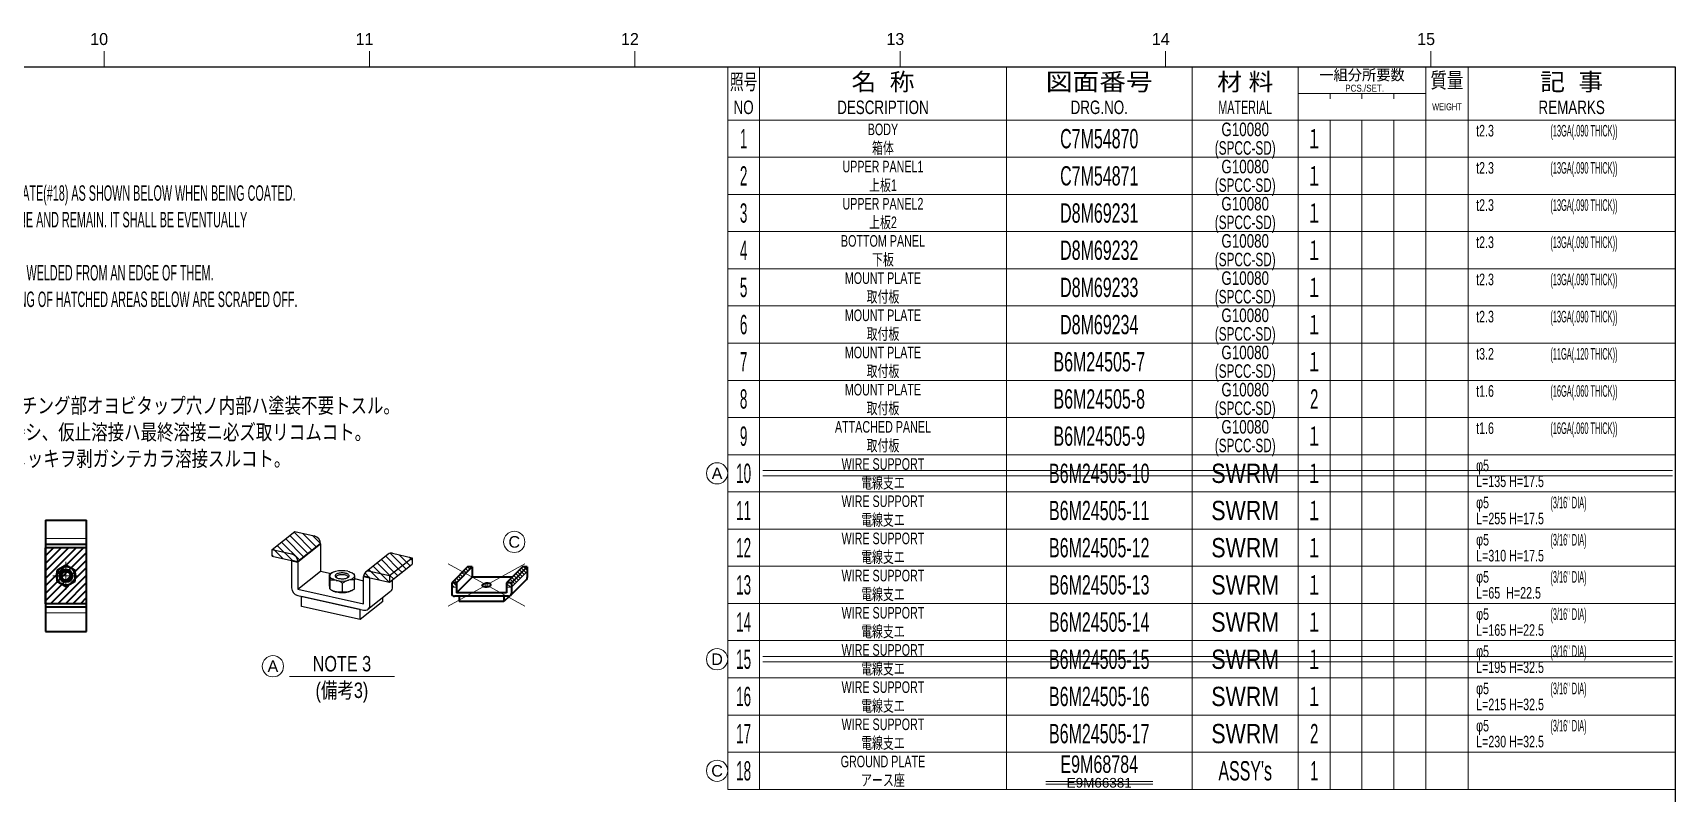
# Model space of a CAD drawing. Header units: millimetres. Extents: x 10 to 832, y 7 to 590.
# Drawn here: x 522.1 to 831.5, y 447.3 to 590.4 of the extents above; entities that cross this region are included whole.
import ezdxf
from ezdxf.enums import TextEntityAlignment as Align

# ---------------------------------------------------------------- set-up
doc = ezdxf.new("R2010")
doc.units = ezdxf.units.MM
doc.linetypes.add('DASHDOT', pattern=[25.3, 12.7, -6.3, 0, -6.3])
doc.linetypes.add('DASHED', pattern=[19, 12.7, -6.3])
for name, color, linetype in [('図面枠B6M', 7, 'Continuous'), ('表題、部品表_01', 7, 'Continuous'), ('表題、部品表_02', 7, 'Continuous'), ('表題、部品表_03', 7, 'Continuous'), ('表題、部品表_Layer1', 7, 'Continuous')]:
    doc.layers.add(name, color=color, linetype=linetype)
doc.styles.add('HG丸ｺﾞｼｯｸM-PRO', font='')
doc.styles.get('HG丸ｺﾞｼｯｸM-PRO').set_extended_font_data('HG丸ｺﾞｼｯｸM-PRO')
pattern_1 = [(-45, (0, 0), (0.3535534, 0.3535534), [])]
pattern_2 = [(-45, (0, 0), (0.7071068, 0.7071068), [])]

# ---------------------------------------------------------------- blocks, each defined once
blk = doc.blocks.new('BLKF023')
at = {"layer": '図面枠B6M', "color": 4, "linetype": 'Continuous', "lineweight": 13}
for p, q in [((535.5, 587), (535.5, 584)), ((585.5, 587), (585.5, 584)), ((635.5, 587), (635.5, 584)), ((685.5, 587), (685.5, 584)), ((735.5, 587), (735.5, 584)), ((785.5, 587), (785.5, 584)), ((829.5, 567), (831.5, 567)), ((829.5, 560), (831.5, 560)), ((829.5, 553), (831.5, 553)), ((829.5, 546), (831.5, 546)), ((829.5, 539), (831.5, 539)), ((829.5, 532), (831.5, 532)), ((829.5, 525), (831.5, 525)), ((829.5, 518), (831.5, 518)), ((829.5, 511), (831.5, 511)), ((829.5, 504), (831.5, 504)), ((829.5, 497), (831.5, 497)), ((829.5, 490), (831.5, 490)), ((829.5, 483), (831.5, 483)), ((829.5, 476), (831.5, 476)), ((829.5, 469), (831.5, 469)), ((829.5, 462), (831.5, 462)), ((829.5, 455), (831.5, 455)), ((829.5, 448), (831.5, 448))]:
    blk.add_line(p, q, dxfattribs=at)
at = {"layer": '図面枠B6M', "color": 2, "linetype": 'Continuous', "lineweight": 25}
for p, q in [((35.5, 584), (831.5, 584)), ((831.5, 584), (831.5, 15))]:
    blk.add_line(p, q, dxfattribs=at)
at = {"layer": '図面枠B6M', "color": 4, "linetype": 'Continuous', "lineweight": 13, "style": 'HG丸ｺﾞｼｯｸM-PRO', "width": 1.003994}
for s, p in [('10', (532.9, 587.45)), ('11', (582.9, 587.45)), ('12', (632.9, 587.45)), ('13', (682.9, 587.45)), ('14', (732.9, 587.45)), ('15', (782.9, 587.45))]:
    blk.add_text(s, height=2.255, dxfattribs=at).set_placement(p, align=Align.BOTTOM_LEFT)
blk = doc.blocks.new('BLKF025')
at = {"layer": '表題、部品表_02', "color": 4, "linetype": 'Continuous', "lineweight": 13}
for p, q in [((653, 574), (653, 567)), ((653, 574), (831.5, 574)), ((659, 574), (659, 567)), ((705.5, 574), (705.5, 567)), ((740.5, 574), (740.5, 567)), ((760.5, 574), (760.5, 567)), ((766.5, 574), (766.5, 567)), ((772.5, 574), (772.5, 567)), ((778.5, 567), (778.5, 574)), ((784.5, 574), (784.5, 567)), ((792.5, 574), (792.5, 567)), ((831.5, 574), (831.5, 567)), ((653, 567), (831.5, 567))]:
    blk.add_line(p, q, dxfattribs=at)
blk = doc.blocks.new('BLKF027')
at = {"layer": '表題、部品表_02', "color": 4, "linetype": 'Continuous', "lineweight": 13}
for p, q in [((653, 567), (653, 560)), ((653, 567), (831.5, 567)), ((659, 567), (659, 560)), ((705.5, 567), (705.5, 560)), ((740.5, 567), (740.5, 560)), ((760.5, 567), (760.5, 560)), ((766.5, 567), (766.5, 560)), ((772.5, 567), (772.5, 560)), ((778.5, 560), (778.5, 567)), ((784.5, 567), (784.5, 560)), ((792.5, 567), (792.5, 560)), ((831.5, 567), (831.5, 560)), ((653, 560), (831.5, 560))]:
    blk.add_line(p, q, dxfattribs=at)
blk = doc.blocks.new('BLKF029')
at = {"layer": '表題、部品表_02', "color": 4, "linetype": 'Continuous', "lineweight": 13}
for p, q in [((653, 553), (653, 546)), ((653, 553), (831.5, 553)), ((659, 553), (659, 546)), ((705.5, 553), (705.5, 546)), ((740.5, 553), (740.5, 546)), ((760.5, 553), (760.5, 546)), ((766.5, 553), (766.5, 546)), ((772.5, 553), (772.5, 546)), ((778.5, 546), (778.5, 553)), ((784.5, 553), (784.5, 546)), ((792.5, 553), (792.5, 546)), ((831.5, 553), (831.5, 546)), ((653, 546), (831.5, 546))]:
    blk.add_line(p, q, dxfattribs=at)
blk = doc.blocks.new('BLKF032')
at = {"layer": '表題、部品表_01', "color": 4, "linetype": 'Continuous', "lineweight": 13}
for p, q in [((653, 584), (653, 574)), ((653, 584), (831.5, 584)), ((659, 584), (659, 574)), ((705.5, 584), (705.5, 574)), ((740.5, 584), (740.5, 574)), ((760.5, 584), (760.5, 574)), ((784.5, 584), (784.5, 574)), ((792.5, 584), (792.5, 574)), ((831.5, 584), (831.5, 574)), ((760.5, 579), (784.5, 579)), ((766.5, 578), (766.5, 579)), ((772.5, 579), (772.5, 578)), ((778.5, 579), (778.5, 578)), ((653, 574), (831.5, 574))]:
    blk.add_line(p, q, dxfattribs=at)
at = {"layer": '表題、部品表_01', "color": 3, "linetype": 'Continuous', "lineweight": 35, "style": 'HG丸ｺﾞｼｯｸM-PRO'}
for s, height, width, p in [('照号', 2.909, 0.651535, (656, 581.2)), ('名  称', 3.273, 1.042426, (682.25, 581.2)), ('図面番号', 3.273, 1.127518, (723, 581.2)), ('材 料', 3.273, 1.042439, (750.5, 581.2)), ('一組分所要数', 2.036, 0.966638, (772.5, 582.5)), ('質量', 2.909, 0.781842, (788.5, 581.5)), ('記  事', 3.273, 1.042426, (812, 581.2)), ('PCS./SET.', 1.309, 0.862935, (773, 580)), ('NO', 2.545, 0.740841, (656, 576.4)), ('DESCRIPTION', 2.5455, 0.741365, (682.25, 576.4)), ('DRG.NO.', 2.545, 0.741189, (723, 576.4)), ('MATERIAL', 2.545, 0.594756, (750.5, 576.4)), ('WEIGHT', 1.309, 0.635507, (788.5, 576.5)), ('REMARKS', 2.545, 0.742803, (812, 576.4))]:
    blk.add_text(s, height=height, dxfattribs=dict(at, width=width)).set_placement(p, align=Align.MIDDLE_CENTER)
blk = doc.blocks.new('BLKF031')
at = {"layer": '表題、部品表_01', "color": 3, "linetype": 'Continuous', "lineweight": 13}
blk.add_blockref('BLKF032', (0, 0), dxfattribs=at)
blk = doc.blocks.new('BLKF115')
at = {"layer": '表題、部品表_02', "color": 4, "linetype": 'Continuous', "lineweight": 13}
for p, q in [((653, 546), (653, 539)), ((653, 546), (831.5, 546)), ((659, 546), (659, 539)), ((705.5, 546), (705.5, 539)), ((740.5, 546), (740.5, 539)), ((760.5, 546), (760.5, 539)), ((766.5, 546), (766.5, 539)), ((772.5, 546), (772.5, 539)), ((778.5, 539), (778.5, 546)), ((784.5, 546), (784.5, 539)), ((792.5, 546), (792.5, 539)), ((831.5, 546), (831.5, 539)), ((653, 539), (831.5, 539))]:
    blk.add_line(p, q, dxfattribs=at)
blk = doc.blocks.new('BLKF117')
at = {"layer": '表題、部品表_02', "color": 4, "linetype": 'Continuous', "lineweight": 13}
for p, q in [((653, 539), (653, 532)), ((653, 539), (831.5, 539)), ((659, 539), (659, 532)), ((705.5, 539), (705.5, 532)), ((740.5, 539), (740.5, 532)), ((760.5, 539), (760.5, 532)), ((766.5, 539), (766.5, 532)), ((772.5, 539), (772.5, 532)), ((778.5, 532), (778.5, 539)), ((784.5, 539), (784.5, 532)), ((792.5, 539), (792.5, 532)), ((831.5, 539), (831.5, 532)), ((653, 532), (831.5, 532))]:
    blk.add_line(p, q, dxfattribs=at)
blk = doc.blocks.new('BLKF119')
at = {"layer": '表題、部品表_02', "color": 4, "linetype": 'Continuous', "lineweight": 13}
for p, q in [((653, 560), (653, 553)), ((653, 560), (831.5, 560)), ((659, 560), (659, 553)), ((705.5, 560), (705.5, 553)), ((740.5, 560), (740.5, 553)), ((760.5, 560), (760.5, 553)), ((766.5, 560), (766.5, 553)), ((772.5, 560), (772.5, 553)), ((778.5, 553), (778.5, 560)), ((784.5, 560), (784.5, 553)), ((792.5, 560), (792.5, 553)), ((831.5, 560), (831.5, 553)), ((653, 553), (831.5, 553))]:
    blk.add_line(p, q, dxfattribs=at)
blk = doc.blocks.new('BLKF121')
at = {"layer": '表題、部品表_02', "color": 4, "linetype": 'Continuous', "lineweight": 13}
for p, q in [((653, 532), (653, 525)), ((653, 532), (831.5, 532)), ((659, 532), (659, 525)), ((705.5, 532), (705.5, 525)), ((740.5, 532), (740.5, 525)), ((760.5, 532), (760.5, 525)), ((766.5, 532), (766.5, 525)), ((772.5, 532), (772.5, 525)), ((778.5, 525), (778.5, 532)), ((784.5, 532), (784.5, 525)), ((792.5, 532), (792.5, 525)), ((831.5, 532), (831.5, 525)), ((653, 525), (831.5, 525))]:
    blk.add_line(p, q, dxfattribs=at)
blk = doc.blocks.new('BLKF123')
at = {"layer": '表題、部品表_02', "color": 4, "linetype": 'Continuous', "lineweight": 13}
for p, q in [((653, 525), (653, 518)), ((653, 525), (831.5, 525)), ((659, 525), (659, 518)), ((705.5, 525), (705.5, 518)), ((740.5, 525), (740.5, 518)), ((760.5, 525), (760.5, 518)), ((766.5, 525), (766.5, 518)), ((772.5, 525), (772.5, 518)), ((778.5, 518), (778.5, 525)), ((784.5, 525), (784.5, 518)), ((792.5, 525), (792.5, 518)), ((831.5, 525), (831.5, 518)), ((653, 518), (831.5, 518))]:
    blk.add_line(p, q, dxfattribs=at)
blk = doc.blocks.new('BLKF125')
at = {"layer": '表題、部品表_02', "color": 4, "linetype": 'Continuous', "lineweight": 13}
for p, q in [((653, 518), (653, 511)), ((653, 518), (831.5, 518)), ((659, 518), (659, 511)), ((705.5, 518), (705.5, 511)), ((740.5, 518), (740.5, 511)), ((760.5, 518), (760.5, 511)), ((766.5, 518), (766.5, 511)), ((772.5, 518), (772.5, 511)), ((778.5, 511), (778.5, 518)), ((784.5, 518), (784.5, 511)), ((792.5, 518), (792.5, 511)), ((831.5, 518), (831.5, 511)), ((653, 511), (831.5, 511))]:
    blk.add_line(p, q, dxfattribs=at)
blk = doc.blocks.new('BLKF127')
at = {"layer": '表題、部品表_02', "color": 4, "linetype": 'Continuous', "lineweight": 13}
for p, q in [((653, 455), (653, 448)), ((653, 455), (831.5, 455)), ((659, 455), (659, 448)), ((705.5, 455), (705.5, 448)), ((740.5, 455), (740.5, 448)), ((760.5, 455), (760.5, 448)), ((766.5, 455), (766.5, 448)), ((772.5, 455), (772.5, 448)), ((778.5, 448), (778.5, 455)), ((784.5, 455), (784.5, 448)), ((792.5, 455), (792.5, 448)), ((831.5, 455), (831.5, 448)), ((653, 448), (831.5, 448))]:
    blk.add_line(p, q, dxfattribs=at)
blk = doc.blocks.new('BLKF209')
at = {"layer": '表題、部品表_02', "color": 4, "linetype": 'Continuous', "lineweight": 13}
for p, q in [((653, 511), (653, 504)), ((653, 511), (831.5, 511)), ((659, 511), (659, 504)), ((705.5, 511), (705.5, 504)), ((740.5, 511), (740.5, 504)), ((760.5, 511), (760.5, 504)), ((766.5, 511), (766.5, 504)), ((772.5, 511), (772.5, 504)), ((778.5, 504), (778.5, 511)), ((784.5, 511), (784.5, 504)), ((792.5, 511), (792.5, 504)), ((831.5, 511), (831.5, 504)), ((653, 504), (831.5, 504))]:
    blk.add_line(p, q, dxfattribs=at)
blk = doc.blocks.new('BLKF211')
at = {"layer": '表題、部品表_02', "color": 4, "linetype": 'Continuous', "lineweight": 13}
for p, q in [((653, 504), (653, 497)), ((653, 504), (831.5, 504)), ((659, 504), (659, 497)), ((705.5, 504), (705.5, 497)), ((740.5, 504), (740.5, 497)), ((760.5, 504), (760.5, 497)), ((766.5, 504), (766.5, 497)), ((772.5, 504), (772.5, 497)), ((778.5, 497), (778.5, 504)), ((784.5, 504), (784.5, 497)), ((792.5, 504), (792.5, 497)), ((831.5, 504), (831.5, 497)), ((653, 497), (831.5, 497))]:
    blk.add_line(p, q, dxfattribs=at)
blk = doc.blocks.new('BLKF213')
at = {"layer": '表題、部品表_02', "color": 4, "linetype": 'Continuous', "lineweight": 13}
for p, q in [((653, 497), (653, 490)), ((653, 497), (831.5, 497)), ((659, 497), (659, 490)), ((705.5, 497), (705.5, 490)), ((740.5, 497), (740.5, 490)), ((760.5, 497), (760.5, 490)), ((766.5, 497), (766.5, 490)), ((772.5, 497), (772.5, 490)), ((778.5, 490), (778.5, 497)), ((784.5, 497), (784.5, 490)), ((792.5, 497), (792.5, 490)), ((831.5, 497), (831.5, 490)), ((653, 490), (831.5, 490))]:
    blk.add_line(p, q, dxfattribs=at)
blk = doc.blocks.new('BLKF215')
at = {"layer": '表題、部品表_02', "color": 4, "linetype": 'Continuous', "lineweight": 13}
for p, q in [((653, 490), (653, 483)), ((653, 490), (831.5, 490)), ((659, 490), (659, 483)), ((705.5, 490), (705.5, 483)), ((740.5, 490), (740.5, 483)), ((760.5, 490), (760.5, 483)), ((766.5, 490), (766.5, 483)), ((772.5, 490), (772.5, 483)), ((778.5, 483), (778.5, 490)), ((784.5, 490), (784.5, 483)), ((792.5, 490), (792.5, 483)), ((831.5, 490), (831.5, 483)), ((653, 483), (831.5, 483))]:
    blk.add_line(p, q, dxfattribs=at)
blk = doc.blocks.new('BLKF217')
at = {"layer": '表題、部品表_02', "color": 4, "linetype": 'Continuous', "lineweight": 13}
for p, q in [((653, 483), (653, 476)), ((653, 483), (831.5, 483)), ((659, 483), (659, 476)), ((705.5, 483), (705.5, 476)), ((740.5, 483), (740.5, 476)), ((760.5, 483), (760.5, 476)), ((766.5, 483), (766.5, 476)), ((772.5, 483), (772.5, 476)), ((778.5, 476), (778.5, 483)), ((784.5, 483), (784.5, 476)), ((792.5, 483), (792.5, 476)), ((831.5, 483), (831.5, 476)), ((653, 476), (831.5, 476))]:
    blk.add_line(p, q, dxfattribs=at)
blk = doc.blocks.new('BLKF219')
at = {"layer": '表題、部品表_02', "color": 4, "linetype": 'Continuous', "lineweight": 13}
for p, q in [((653, 476), (653, 469)), ((653, 476), (831.5, 476)), ((659, 476), (659, 469)), ((705.5, 476), (705.5, 469)), ((740.5, 476), (740.5, 469)), ((760.5, 476), (760.5, 469)), ((766.5, 476), (766.5, 469)), ((772.5, 476), (772.5, 469)), ((778.5, 469), (778.5, 476)), ((784.5, 476), (784.5, 469)), ((792.5, 476), (792.5, 469)), ((831.5, 476), (831.5, 469)), ((653, 469), (831.5, 469))]:
    blk.add_line(p, q, dxfattribs=at)
blk = doc.blocks.new('BLKF221')
at = {"layer": '表題、部品表_02', "color": 4, "linetype": 'Continuous', "lineweight": 13}
for p, q in [((653, 469), (653, 462)), ((653, 469), (831.5, 469)), ((659, 469), (659, 462)), ((705.5, 469), (705.5, 462)), ((740.5, 469), (740.5, 462)), ((760.5, 469), (760.5, 462)), ((766.5, 469), (766.5, 462)), ((772.5, 469), (772.5, 462)), ((778.5, 462), (778.5, 469)), ((784.5, 469), (784.5, 462)), ((792.5, 469), (792.5, 462)), ((831.5, 469), (831.5, 462)), ((653, 462), (831.5, 462))]:
    blk.add_line(p, q, dxfattribs=at)
blk = doc.blocks.new('BLKF223')
at = {"layer": '表題、部品表_02', "color": 4, "linetype": 'Continuous', "lineweight": 13}
for p, q in [((653, 462), (653, 455)), ((653, 462), (831.5, 462)), ((659, 462), (659, 455)), ((705.5, 462), (705.5, 455)), ((740.5, 462), (740.5, 455)), ((760.5, 462), (760.5, 455)), ((766.5, 462), (766.5, 455)), ((772.5, 462), (772.5, 455)), ((778.5, 455), (778.5, 462)), ((784.5, 462), (784.5, 455)), ((792.5, 462), (792.5, 455)), ((831.5, 462), (831.5, 455)), ((653, 455), (831.5, 455))]:
    blk.add_line(p, q, dxfattribs=at)
blk = doc.blocks.new('BLKF244')
at = {"layer": '表題、部品表_Layer1', "color": 4, "linetype": 'Continuous', "lineweight": 13}
blk.add_circle((567.32, 471.18), 2, dxfattribs=at)
at = {"layer": '表題、部品表_Layer1', "color": 4, "linetype": 'Continuous', "lineweight": 13, "style": 'HG丸ｺﾞｼｯｸM-PRO', "width": 1.042301}
blk.add_text('A', height=2.18, dxfattribs=at).set_placement((567.32, 471.18), align=Align.MIDDLE_CENTER)
blk = doc.blocks.new('BLKF249')
at = {"layer": '表題、部品表_Layer1', "color": 4, "linetype": 'Continuous', "lineweight": 13}
blk.add_circle((651, 507.5), 2, dxfattribs=at)
at = {"layer": '表題、部品表_Layer1', "color": 4, "linetype": 'Continuous', "lineweight": 13, "style": 'HG丸ｺﾞｼｯｸM-PRO', "width": 1.042301}
blk.add_text('A', height=2.18, dxfattribs=at).set_placement((651, 507.5), align=Align.MIDDLE_CENTER)
blk = doc.blocks.new('BLKF261')
at = {"layer": '表題、部品表_Layer1', "color": 4, "linetype": 'Continuous', "lineweight": 13}
blk.add_circle((651, 451.5), 2, dxfattribs=at)
at = {"layer": '表題、部品表_Layer1', "color": 4, "linetype": 'Continuous', "lineweight": 13, "style": 'HG丸ｺﾞｼｯｸM-PRO', "width": 1.042931}
blk.add_text('C', height=2.18, dxfattribs=at).set_placement((651, 451.5), align=Align.MIDDLE_CENTER)
blk = doc.blocks.new('BLKF267')
at = {"layer": '表題、部品表_Layer1', "linetype": 'Continuous', "lineweight": 13}
h = blk.add_hatch(dxfattribs=at)
h.set_pattern_fill('_USER', color=4, scale=0.5, angle=-45, style=0, pattern_type=0)
h.set_pattern_definition(pattern_1)
h.paths.add_polyline_path([(612.25, 486.06), (611.35, 486.06), (611.35, 486.9), (614.33, 489.88), (615.23, 489.88), (615.23, 489.04)], flags=0)
at = {"layer": '表題、部品表_Layer1', "color": 4, "linetype": 'Continuous', "lineweight": 13}
for p in [(615.23, 489.04), (611.35, 486.06)]:
    blk.add_line(p, (612.25, 486.06), dxfattribs=at)
blk = doc.blocks.new('BLKF268')
at = {"layer": '表題、部品表_Layer1', "color": 3, "linetype": 'Continuous', "lineweight": 35}
for p, q in [((603.98, 489.88), (601, 486.9)), ((604.88, 489.88), (601.9, 486.9)), ((604.88, 489.88), (603.98, 489.88)), ((604.88, 489.88), (604.88, 487.97)), ((614.33, 489.88), (611.35, 486.9)), ((615.23, 489.88), (612.25, 486.9)), ((615.23, 489.88), (614.33, 489.88)), ((615.23, 489.88), (615.23, 487.9)), ((601, 486.9), (601, 484.91)), ((601.9, 486.9), (601, 486.9)), ((604.88, 487.97), (601.9, 484.99)), ((601.9, 486.9), (601.9, 484.99)), ((612.42, 487.97), (604.88, 487.97)), ((611.35, 486.9), (611.35, 484.99)), ((612.25, 486.9), (611.35, 486.9)), ((612.08, 484.51), (615.07, 487.5)), ((612.25, 486.9), (612.25, 484.91)), ((611.69, 484.35), (601.56, 484.35)), ((611.35, 484.99), (601.9, 484.99)), ((602.41, 484.35), (602.41, 483.36)), ((610.84, 483.36), (602.41, 483.36)), ((611.87, 484.38), (610.84, 483.36)), ((610.84, 484.35), (610.84, 483.36))]:
    blk.add_line(p, q, dxfattribs=at)
for centre, start, end in [((614.67, 487.9), 315, 360), ((601.56, 484.91), 180, 270), ((611.69, 484.91), 270, 360)]:
    blk.add_arc(centre, 0.562, start, end, dxfattribs=at)
blk.add_ellipse((607.55, 486.46), major_axis=(0.788, 0.107), ratio=0.5, dxfattribs=at)
blk = doc.blocks.new('BLKF269')
at = {"layer": '表題、部品表_Layer1', "color": 4, "linetype": 'Continuous', "lineweight": 13}
blk.add_circle((612.79, 494.59), 2, dxfattribs=at)
at = {"layer": '表題、部品表_Layer1', "color": 4, "linetype": 'Continuous', "lineweight": 13, "style": 'HG丸ｺﾞｼｯｸM-PRO', "width": 1.042931}
blk.add_text('C', height=2.18, dxfattribs=at).set_placement((612.79, 494.59), align=Align.MIDDLE_CENTER)
blk = doc.blocks.new('BLKF271')
at = {"layer": '表題、部品表_02', "color": 7, "linetype": 'Continuous', "lineweight": 25}
for p, q in [((578.06, 488.05), (578.04, 488.16)), ((578.12, 487.94), (578.06, 488.05)), ((578.21, 487.83), (578.12, 487.94)), ((578.32, 487.73), (578.21, 487.83)), ((578.47, 487.64), (578.32, 487.73)), ((578.64, 487.55), (578.47, 487.64)), ((578.83, 487.47), (578.64, 487.55)), ((579.04, 487.4), (578.83, 487.47)), ((579.27, 487.34), (579.04, 487.4))]:
    blk.add_line(p, q, dxfattribs=at)
blk = doc.blocks.new('BLKF272')
at = {"layer": '表題、部品表_02', "color": 7, "linetype": 'Continuous', "lineweight": 25}
for p, q in [((578.7, 488.88), (578.52, 488.79)), ((578.9, 488.95), (578.7, 488.88)), ((579.12, 489.02), (578.9, 488.95)), ((578.08, 488.39), (578.04, 488.27)), ((578.04, 488.27), (578.04, 488.16)), ((578.15, 488.49), (578.08, 488.39)), ((578.24, 488.6), (578.15, 488.49)), ((578.37, 488.7), (578.24, 488.6)), ((578.52, 488.79), (578.37, 488.7))]:
    blk.add_line(p, q, dxfattribs=at)
blk = doc.blocks.new('BLKF273')
at = {"layer": '表題、部品表_02', "color": 7, "linetype": 'Continuous', "lineweight": 25}
for p, q in [((581.43, 489.05), (581.66, 488.99)), ((581.66, 488.99), (581.87, 488.92)), ((581.87, 488.92), (582.06, 488.85)), ((582.06, 488.85), (582.23, 488.76)), ((582.23, 488.76), (582.38, 488.66)), ((582.38, 488.66), (582.49, 488.56)), ((582.49, 488.56), (582.58, 488.45)), ((582.58, 488.45), (582.64, 488.34)), ((582.64, 488.34), (582.66, 488.23))]:
    blk.add_line(p, q, dxfattribs=at)
blk = doc.blocks.new('BLKF274')
at = {"layer": '表題、部品表_02', "color": 7, "linetype": 'Continuous', "lineweight": 25}
for p, q in [((581.8, 487.44), (581.58, 487.38)), ((582, 487.52), (581.8, 487.44)), ((582.18, 487.6), (582, 487.52)), ((582.33, 487.69), (582.18, 487.6)), ((582.46, 487.79), (582.33, 487.69)), ((582.55, 487.9), (582.46, 487.79)), ((582.62, 488.01), (582.55, 487.9)), ((582.66, 488.12), (582.62, 488.01)), ((582.66, 488.23), (582.66, 488.12))]:
    blk.add_line(p, q, dxfattribs=at)
blk = doc.blocks.new('BLKF275')
at = {"layer": '表題、部品表_02', "color": 7, "linetype": 'Continuous', "lineweight": 25}
for p, q in [((579.04, 488.28), (579.03, 488.2)), ((579.03, 488.2), (579.04, 488.12)), ((579.08, 488.36), (579.04, 488.28)), ((579.04, 488.12), (579.08, 488.05)), ((579.15, 488.43), (579.08, 488.36)), ((579.08, 488.05), (579.14, 487.97)), ((579.14, 487.97), (579.23, 487.9)), ((579.24, 488.5), (579.15, 488.43)), ((579.23, 487.9), (579.34, 487.84)), ((579.36, 488.56), (579.24, 488.5)), ((579.34, 487.84), (579.48, 487.78)), ((579.49, 488.62), (579.36, 488.56)), ((579.48, 487.78), (579.63, 487.73)), ((579.64, 488.67), (579.49, 488.62)), ((579.63, 487.73), (579.79, 487.7)), ((579.81, 488.7), (579.64, 488.67)), ((579.79, 487.7), (579.97, 487.67)), ((579.99, 488.73), (579.81, 488.7)), ((579.97, 487.67), (580.15, 487.65)), ((580.17, 488.75), (579.99, 488.73)), ((580.15, 487.65), (580.34, 487.64)), ((580.36, 488.75), (580.17, 488.75)), ((580.34, 487.64), (580.53, 487.65)), ((580.55, 488.74), (580.36, 488.75)), ((580.53, 487.65), (580.71, 487.66)), ((580.73, 488.73), (580.55, 488.74)), ((580.71, 487.66), (580.89, 487.69)), ((580.91, 488.7), (580.73, 488.73)), ((580.89, 487.69), (581.06, 487.73)), ((581.07, 488.66), (580.91, 488.7)), ((581.06, 487.73), (581.21, 487.77)), ((581.23, 488.61), (581.07, 488.66)), ((581.21, 487.77), (581.34, 487.83)), ((581.36, 488.55), (581.23, 488.61)), ((581.34, 487.83), (581.46, 487.89)), ((581.47, 488.49), (581.36, 488.55)), ((581.46, 487.89), (581.55, 487.96)), ((581.56, 488.42), (581.47, 488.49)), ((581.55, 487.96), (581.62, 488.03)), ((581.62, 488.35), (581.56, 488.42)), ((581.66, 488.27), (581.62, 488.35)), ((581.62, 488.03), (581.66, 488.11)), ((581.67, 488.19), (581.66, 488.27)), ((581.66, 488.11), (581.67, 488.19))]:
    blk.add_line(p, q, dxfattribs=at)
blk = doc.blocks.new('BLKF276')
at = {"layer": '表題、部品表_02', "color": 7, "linetype": 'Continuous', "lineweight": 25}
for p, q in [((579.78, 488.41), (579.93, 488.44)), ((579.93, 488.44), (580.1, 488.46)), ((580.1, 488.46), (580.27, 488.48)), ((580.27, 488.48), (580.44, 488.47)), ((580.44, 488.47), (580.61, 488.46)), ((580.61, 488.46), (580.77, 488.44)), ((580.77, 488.44), (580.92, 488.41)), ((580.92, 488.41), (581.06, 488.36)), ((581.06, 488.36), (581.17, 488.31)), ((581.17, 488.31), (581.27, 488.25)), ((581.31, 487.84), (581.24, 487.78)), ((581.27, 488.25), (581.34, 488.19)), ((581.37, 487.91), (581.31, 487.84)), ((581.34, 488.19), (581.39, 488.12)), ((581.41, 487.98), (581.37, 487.91)), ((581.39, 488.12), (581.41, 488.05)), ((581.41, 488.05), (581.41, 487.98))]:
    blk.add_line(p, q, dxfattribs=at)
blk = doc.blocks.new('BLKF277')
at = {"layer": '表題、部品表_02', "color": 7, "linetype": 'Continuous', "lineweight": 25}
for p, q in [((579.29, 488.05), (579.31, 488.12)), ((579.29, 487.98), (579.29, 488.05)), ((579.33, 487.91), (579.29, 487.98)), ((579.31, 488.12), (579.36, 488.19)), ((579.39, 487.84), (579.33, 487.91)), ((579.36, 488.19), (579.43, 488.26)), ((579.46, 487.79), (579.39, 487.84)), ((579.43, 488.26), (579.53, 488.31)), ((579.53, 488.31), (579.65, 488.37)), ((579.65, 488.37), (579.78, 488.41))]:
    blk.add_line(p, q, dxfattribs=at)
blk = doc.blocks.new('BLKF270')
at = {"layer": '表題、部品表_02', "color": 7, "linetype": 'Continuous', "lineweight": 25}
for p, q in [((567.16, 493.14), (571.43, 496.53)), ((571.43, 496.53), (575.12, 495.71)), ((567.16, 491.93), (567.16, 493.14)), ((567.16, 493.14), (570.85, 492.32)), ((576.3, 494.24), (576.29, 489.09)), ((589.04, 492.27), (584.86, 488.96)), ((589.87, 492.44), (593.55, 491.62)), ((567.16, 491.93), (570.85, 491.11)), ((570.85, 491.11), (570.84, 485.96)), ((572.03, 490.85), (572.02, 485.7)), ((572.02, 485.7), (576.29, 489.09)), ((576.29, 489.09), (578.27, 488.65)), ((585.59, 489.05), (589.28, 488.24)), ((589.28, 488.24), (593.55, 491.62)), ((589.28, 487.02), (593.55, 490.41)), ((593.55, 491.62), (593.55, 490.41)), ((578.44, 488.75), (577.98, 488.48)), ((577.98, 486.79), (577.98, 488.48)), ((578.09, 485.67), (578.09, 487.36)), ((578.54, 488.8), (578.44, 488.75)), ((580.45, 485.15), (580.45, 486.84)), ((582.33, 488.71), (582.16, 488.8)), ((582.7, 487.67), (584.41, 487.29)), ((582.71, 485.74), (582.72, 487.43)), ((584.4, 482.96), (584.41, 488.1)), ((585.58, 482.69), (585.59, 487.84)), ((585.59, 487.84), (589.28, 487.02)), ((589.28, 488.24), (589.28, 487.02)), ((589.86, 486.08), (589.86, 487.48)), ((572.02, 485.7), (584.4, 482.96)), ((572.02, 484.49), (584.4, 481.75)), ((572.68, 482.45), (572.68, 484.34)), ((583.74, 481.89), (572.68, 484.34)), ((578.37, 485.51), (578.54, 485.42)), ((582.16, 485.42), (582.26, 485.47)), ((588.01, 483.39), (583.74, 480)), ((585.23, 481.91), (589.5, 485.3)), ((588.01, 483.39), (588.01, 484.11)), ((583.74, 480), (572.68, 482.45)), ((583.74, 480), (583.74, 481.89))]:
    blk.add_line(p, q, dxfattribs=at)
for centre, radius, start, end in [((574.74, 494.2), 1.56, 1.4197, 75.8906), ((570.47, 490.81), 1.56, 1.4111, 75.8992), ((589.62, 491.5), 0.976, 75.5956, 127.0666), ((580.35, 484.01), 5.16, 77.8925, 103.8222), ((585.35, 488.15), 0.94, 75.0011, 182.5569), ((572.39, 486), 1.56, 181.4111, 255.8992), ((580.35, 492.38), 5.16, 257.8925, 283.8222), ((588.88, 486.05), 0.979, 309.8549, 1.8466), ((579.85, 488.03), 2.92, 243.2098, 258.4491), ((580.35, 490.2), 5.15, 257.875, 283.8397), ((580.91, 487.87), 2.75, 284.0615, 296.8354), ((584.65, 482.65), 0.94, 255.0011, 2.5569)]:
    blk.add_arc(centre, radius, start, end, dxfattribs=at)
for points, knots in [([(578.04, 488.16), (578.03, 488.2), (578.03, 488.28), (578.01, 488.39), (578, 488.45), (577.99, 488.48), (577.98, 488.48)], [0, 0, 0, 0, 0.215128, 0.430296, 0.872654, 1, 1, 1, 1]), ([(578.03, 485.99), (578.03, 486.03), (578.02, 486.12), (578.01, 486.34), (577.99, 486.57), (577.98, 486.75), (577.98, 486.79)], [0, 0, 0, 0, 0.215128, 0.430296, 0.872654, 1, 1, 1, 1]), ([(578.09, 485.67), (578.08, 485.69), (578.07, 485.73), (578.05, 485.84), (578.04, 485.92), (578.03, 485.98), (578.03, 485.99)], [0, 0, 0, 0, 0.460348, 0.696367, 0.932311, 1, 1, 1, 1]), ([(578.09, 487.36), (578.08, 487.51), (578.07, 487.73), (578.05, 487.97), (578.04, 488.09), (578.04, 488.15), (578.04, 488.16)], [0, 0, 0, 0, 0.4603482, 0.6963674, 0.9323114, 1, 1, 1, 1]), ([(579.27, 487.34), (579.18, 487.36), (579.01, 487.39), (578.66, 487.42), (578.35, 487.4), (578.14, 487.37), (578.09, 487.36)], [0, 0, 0, 0, 0.215128, 0.430296, 0.872654, 1, 1, 1, 1]), ([(580.45, 486.84), (580.28, 486.94), (580.01, 487.09), (579.64, 487.24), (579.42, 487.31), (579.3, 487.33), (579.27, 487.34)], [0, 0, 0, 0, 0.460348, 0.696367, 0.932311, 1, 1, 1, 1]), ([(581.58, 487.38), (581.51, 487.35), (581.28, 487.29), (580.9, 487.12), (580.6, 486.93), (580.45, 486.84)], [0, 0, 0, 0, 0.1893052, 0.5904964, 1, 1, 1, 1]), ([(582.72, 487.43), (582.62, 487.44), (582.39, 487.47), (582.01, 487.47), (581.73, 487.41), (581.58, 487.38)], [0, 0, 0, 0, 0.261593, 0.62726, 1, 1, 1, 1]), ([(582.33, 488.7), (582.37, 488.68), (582.47, 488.64), (582.56, 488.58), (582.61, 488.55)], [0, 0, 0, 0, 0.481354, 1, 1, 1, 1]), ([(582.61, 488.55), (582.62, 488.53), (582.63, 488.49), (582.65, 488.38), (582.66, 488.3), (582.66, 488.24), (582.66, 488.23)], [0, 0, 0, 0, 0.460348, 0.696367, 0.932311, 1, 1, 1, 1]), ([(582.66, 488.23), (582.67, 488.19), (582.67, 488.1), (582.69, 487.88), (582.7, 487.65), (582.71, 487.47), (582.72, 487.43)], [0, 0, 0, 0, 0.2151275, 0.4302959, 0.8726542, 1, 1, 1, 1]), ([(579.27, 485.17), (579.18, 485.19), (579.01, 485.23), (578.66, 485.36), (578.35, 485.51), (578.13, 485.64), (578.09, 485.67)], [0, 0, 0, 0, 0.215128, 0.430296, 0.872654, 1, 1, 1, 1]), ([(580.45, 485.15), (580.27, 485.12), (580.01, 485.09), (579.64, 485.11), (579.42, 485.14), (579.3, 485.16), (579.27, 485.17)], [0, 0, 0, 0, 0.460348, 0.696367, 0.932311, 1, 1, 1, 1]), ([(581.58, 485.2), (581.51, 485.19), (581.28, 485.13), (580.9, 485.1), (580.6, 485.13), (580.45, 485.15)], [0, 0, 0, 0, 0.189305, 0.590496, 1, 1, 1, 1]), ([(582.71, 485.74), (582.62, 485.68), (582.39, 485.53), (582.01, 485.34), (581.73, 485.25), (581.58, 485.2)], [0, 0, 0, 0, 0.261593, 0.62726, 1, 1, 1, 1])]:
    blk.add_open_spline(points, degree=3, knots=knots, dxfattribs=at)
for name in ['BLKF272', 'BLKF273', 'BLKF271', 'BLKF275', 'BLKF277', 'BLKF276', 'BLKF274']:
    blk.add_blockref(name, (0, 0), dxfattribs=at)
blk = doc.blocks.new('BLKF294')
at = {"layer": '表題、部品表_02', "color": 3, "linetype": 'Continuous', "lineweight": 35}
for p, q in [((532.18, 493.46), (524.48, 493.46)), ((524.48, 482.96), (524.48, 493.46)), ((532.18, 482.96), (532.18, 493.46)), ((532.18, 482.96), (524.48, 482.96))]:
    blk.add_line(p, q, dxfattribs=at)
at = {"layer": '表題、部品表_02', "color": 4, "linetype": 'DASHDOT', "lineweight": 13}
for p, q in [((528.33, 490.85), (528.33, 485.57)), ((530.66, 488.21), (525.86, 488.21))]:
    blk.add_line(p, q, dxfattribs=at)
at = {"layer": '表題、部品表_02', "color": 3, "linetype": 'Continuous', "lineweight": 35}
blk.add_circle((528.33, 488.21), 1.23, dxfattribs=at)
blk = doc.blocks.new('BLKF295')
at = {"layer": '表題、部品表_02', "color": 3, "linetype": 'Continuous', "lineweight": 35}
for p, q in [((524.48, 498.71), (532.18, 498.71)), ((524.48, 498.71), (524.48, 477.71)), ((532.18, 477.71), (532.18, 498.71)), ((532.18, 494.09), (524.48, 494.09)), ((532.18, 482.33), (524.48, 482.33)), ((524.48, 477.71), (532.18, 477.71))]:
    blk.add_line(p, q, dxfattribs=at)
at = {"layer": '表題、部品表_02', "color": 4, "linetype": 'DASHED', "lineweight": 13}
for p, q in [((532.18, 495.21), (524.48, 495.21)), ((524.48, 481.21), (532.18, 481.21))]:
    blk.add_line(p, q, dxfattribs=at)
blk = doc.blocks.new('BLKF296')
at = {"layer": '表題、部品表_02', "color": 3, "linetype": 'Continuous', "lineweight": 35}
for p, q in [((528.33, 490.23), (526.58, 489.22)), ((526.58, 489.22), (526.58, 487.2)), ((530.08, 489.22), (528.33, 490.23)), ((530.08, 487.2), (530.08, 489.22)), ((526.58, 487.2), (528.33, 486.19)), ((528.33, 486.19), (530.08, 487.2))]:
    blk.add_line(p, q, dxfattribs=at)
for radius in [1.75, 1.05, 0.84]:
    blk.add_circle((528.33, 488.21), radius, dxfattribs=at)
blk = doc.blocks.new('BLKF303')
at = {"layer": '表題、部品表_Layer1', "color": 4, "linetype": 'Continuous', "lineweight": 13}
blk.add_circle((651, 472.5), 2, dxfattribs=at)
at = {"layer": '表題、部品表_Layer1', "color": 4, "linetype": 'Continuous', "lineweight": 13, "style": 'HG丸ｺﾞｼｯｸM-PRO', "width": 1.042833}
blk.add_text('D', height=2.18, dxfattribs=at).set_placement((651, 472.5), align=Align.MIDDLE_CENTER)

msp = doc.modelspace()

# ---------------------------------------------------------------- hatches: boundary and pattern name
at = {"layer": '表題、部品表_02', "linetype": 'Continuous', "lineweight": 13}
h = msp.add_hatch(dxfattribs=at)
h.set_pattern_fill('_USER', color=4, angle=-45, style=0, pattern_type=0)
h.set_pattern_definition(pattern_2)
edge = h.paths.add_edge_path(flags=0)
edge.add_line((575.12, 495.71), (571.43, 496.53))
edge.add_line((571.43, 496.53), (567.16, 493.14))
edge.add_line((567.16, 493.14), (570.85, 492.32))
edge.add_arc((570.47, 490.81), 1.56, 1.4111, 75.8992, ccw=False)
edge.add_line((572.03, 490.85), (576.3, 494.24))
edge.add_arc((574.74, 494.2), 1.56, 1.4197, 75.8906)
edge = h.paths.add_edge_path(flags=0)
edge.add_line((570.85, 492.32), (567.16, 493.14))
edge.add_line((567.16, 493.14), (567.16, 491.93))
edge.add_line((567.16, 491.93), (570.85, 491.11))
edge.add_line((570.85, 491.11), (572.03, 490.85))
edge.add_arc((570.47, 490.81), 1.56, 1.4111, 62.0359)
edge.add_arc((570.47, 490.81), 1.56, 62.0359, 75.8992)
at = {"layer": '表題、部品表_02', "linetype": 'Continuous', "lineweight": 35}
h = msp.add_hatch(dxfattribs=at)
h.set_pattern_fill('_USER', color=3, angle=45, style=0, pattern_type=0)
h.set_pattern_definition([(45, (0, 0), (-0.7071068, 0.7071068), [])])
h.paths.add_polyline_path([(524.48, 493.46), (532.18, 493.46), (532.18, 482.96), (524.48, 482.96)], flags=0)
at = {"layer": '表題、部品表_02', "linetype": 'Continuous', "lineweight": 13}
h = msp.add_hatch(dxfattribs=at)
h.set_pattern_fill('_USER', color=4, angle=-45, style=0, pattern_type=0)
h.set_pattern_definition(pattern_2)
edge = h.paths.add_edge_path(flags=0)
edge.add_line((589.28, 488.24), (585.59, 489.05))
edge.add_arc((585.35, 488.15), 0.94, 75.0011, 182.5569)
edge.add_line((584.41, 488.1), (585.59, 487.84))
edge.add_line((585.59, 487.84), (589.28, 487.02))
edge.add_line((589.28, 487.02), (589.28, 488.24))
edge = h.paths.add_edge_path(flags=0)
edge.add_line((593.55, 491.62), (589.87, 492.44))
edge.add_arc((589.62, 491.5), 0.976, 75.5956, 127.0666)
edge.add_line((589.04, 492.27), (584.76, 488.88))
edge.add_line((584.76, 488.88), (584.78, 488.89))
edge.add_arc((585.35, 488.15), 0.94, 75.0011, 127.5481, ccw=False)
edge.add_line((585.59, 489.05), (589.28, 488.24))
edge.add_line((589.28, 488.24), (590.47, 489.18))
edge.add_line((590.47, 489.18), (593.55, 491.62))
h.paths.add_polyline_path([(593.55, 490.41), (593.55, 491.62), (589.28, 488.24), (589.28, 487.02), (589.86, 487.48), (590.57, 488.05)], flags=0)
at = {"layer": '表題、部品表_Layer1', "linetype": 'Continuous', "lineweight": 13}
h = msp.add_hatch(dxfattribs=at)
h.set_pattern_fill('_USER', color=4, scale=0.5, angle=-45, style=0, pattern_type=0)
h.set_pattern_definition(pattern_1)
h.paths.add_polyline_path([(601.9, 486.06), (601, 486.06), (601, 486.9), (603.98, 489.88), (604.88, 489.88), (601.9, 486.9)], flags=0)

# ---------------------------------------------------------------- linework, layer by layer
at = {"layer": '表題、部品表_02', "color": 31, "linetype": 'Continuous', "lineweight": 35}
for p, q in [((572.03, 490.85), (576.3, 494.24)), ((570.85, 491.11), (572.03, 490.85)), ((585.59, 487.84), (584.41, 488.1))]:
    msp.add_line(p, q, dxfattribs=at)
at = {"layer": '表題、部品表_02', "color": 4, "linetype": 'Continuous', "lineweight": 13}
msp.add_line((570.44, 469.28), (590.2, 469.28), dxfattribs=at)
at = {"layer": '表題、部品表_Layer1', "color": 4, "linetype": 'Continuous', "lineweight": 13}
for p, q in [((659.62, 508), (831, 508)), ((659.62, 507), (831, 507)), ((614.78, 482.48), (600.32, 490.43)), ((614.78, 490.43), (600.32, 482.48)), ((601, 486.06), (601.9, 486.06)), ((659.62, 473), (831, 473)), ((659.62, 472), (831, 472)), ((712.91, 449.5), (733.09, 449.5)), ((712.91, 449), (733.09, 449))]:
    msp.add_line(p, q, dxfattribs=at)

# ---------------------------------------------------------------- block references
at = {"layer": '図面枠B6M', "color": 4, "linetype": 'Continuous', "lineweight": 13}
msp.add_blockref('BLKF023', (0, 0), dxfattribs=at)
at = {"layer": '表題、部品表_01', "color": 3, "linetype": 'Continuous', "lineweight": 13}
msp.add_blockref('BLKF031', (0, 0), dxfattribs=at)
at = {"layer": '表題、部品表_02', "color": 4, "linetype": 'Continuous', "lineweight": 13}
for name in ['BLKF025', 'BLKF027', 'BLKF119', 'BLKF029', 'BLKF115', 'BLKF117', 'BLKF121', 'BLKF123', 'BLKF125', 'BLKF209', 'BLKF211', 'BLKF213', 'BLKF215', 'BLKF217', 'BLKF219', 'BLKF221', 'BLKF223', 'BLKF127']:
    msp.add_blockref(name, (0, 0), dxfattribs=at)
at = {"layer": '表題、部品表_02', "color": 3, "linetype": 'Continuous', "lineweight": 35}
for name in ['BLKF295', 'BLKF294', 'BLKF296']:
    msp.add_blockref(name, (0, 0), dxfattribs=at)
at = {"layer": '表題、部品表_02', "color": 7, "linetype": 'Continuous', "lineweight": 25}
msp.add_blockref('BLKF270', (0, 0), dxfattribs=at)
at = {"layer": '表題、部品表_Layer1', "color": 4, "linetype": 'Continuous', "lineweight": 13}
for name in ['BLKF249', 'BLKF269', 'BLKF267', 'BLKF303', 'BLKF244', 'BLKF261']:
    msp.add_blockref(name, (0, 0), dxfattribs=at)
at = {"layer": '表題、部品表_Layer1', "color": 3, "linetype": 'Continuous', "lineweight": 35}
msp.add_blockref('BLKF268', (0, 0), dxfattribs=at)

# ---------------------------------------------------------------- texts
at = {"layer": '表題、部品表_02', "color": 3, "linetype": 'Continuous', "lineweight": 35, "style": 'HG丸ｺﾞｼｯｸM-PRO'}
for s, width, p in [('1.MASK HATCHING AREA OF THE GROUND PLATE(#18) AS SHOWN BELOW WHEN BEING COATED.', 0.522467, (474.69, 560.26)), ('2.A TACK WELD IS NOT ALLOWED TO BE ALONE AND REMAIN. IT SHALL BE EVENTUALLY', 0.522709, (474.69, 555.26)), ('  STEEL PARTS SHALL NEED TO START BEING WELDED FROM AN EDGE OF THEM.', 0.522572, (474.69, 545.26)), ('3.#18 SHOULD BE WELDED AFTER THE PLATING OF HATCHED AREAS BELOW ARE SCRAPED OFF.', 0.522593, (474.69, 540.26)), ('1.下記ノアース座(照号18)ノハッチング部オヨビタップ穴ノ内部ハ塗装不要トスル。', 0.782028, (474.69, 520.26)), ('2.隅肉溶接ハ、部材端部カラ溶接シ、仮止溶接ハ最終溶接ニ必ズ取リコムコト。', 0.781928, (474.69, 515.26)), ('3.照号18ハ下記ハッチング部ノメッキヲ剥ガシテカラ溶接スルコト。', 0.782067, (474.69, 510.26))]:
    msp.add_text(s, height=2.9091, dxfattribs=dict(at, width=width)).set_placement(p, align=Align.MIDDLE_LEFT)
for s, width, p in [('NOTE 3', 0.784001, (580.32, 471.66)), ('(備考3)', 0.782427, (580.32, 466.66))]:
    msp.add_text(s, height=2.909, dxfattribs=dict(at, width=width)).set_placement(p, align=Align.MIDDLE_CENTER)
at = {"layer": '表題、部品表_03', "color": 3, "linetype": 'Continuous', "lineweight": 35, "style": 'HG丸ｺﾞｼｯｸM-PRO'}
for s, height, width, p in [('BODY', 2.182, 0.693212, (682.25, 572.25)), ('G10080', 2.545, 0.740408, (750.5, 572.25)), ('1', 3.64, 0.521199, (656, 570.5)), ('箱体', 2.182, 0.692256, (682.25, 568.75)), ('C7M54870', 3.636, 0.619792, (723, 570.5)), ('(SPCC-SD)', 2.545, 0.652377, (750.5, 568.75)), ('１', 3.64, 0.578238, (763.5, 570.5)), ('UPPER PANEL1', 2.1818, 0.691468, (682.25, 565.25)), ('G10080', 2.545, 0.740408, (750.5, 565.25)), ('2', 3.64, 0.521199, (656, 563.5)), ('上板1', 2.182, 0.691991, (682.25, 561.75)), ('C7M54871', 3.636, 0.619792, (723, 563.5)), ('(SPCC-SD)', 2.545, 0.652377, (750.5, 561.75)), ('１', 3.64, 0.578238, (763.5, 563.5)), ('3', 3.64, 0.521199, (656, 556.5)), ('UPPER PANEL2', 2.1818, 0.691468, (682.25, 558.25)), ('D8M69231', 3.636, 0.619412, (723, 556.5)), ('G10080', 2.545, 0.740408, (750.5, 558.25)), ('１', 3.64, 0.578238, (763.5, 556.5)), ('上板2', 2.182, 0.691991, (682.25, 554.75)), ('(SPCC-SD)', 2.545, 0.652377, (750.5, 554.75)), ('4', 3.64, 0.521199, (656, 549.5)), ('BOTTOM PANEL', 2.1818, 0.692642, (682.25, 551.25)), ('D8M69232', 3.636, 0.619412, (723, 549.5)), ('G10080', 2.545, 0.740408, (750.5, 551.25)), ('１', 3.64, 0.578238, (763.5, 549.5)), ('下板', 2.182, 0.692256, (682.25, 547.75)), ('(SPCC-SD)', 2.545, 0.652377, (750.5, 547.75)), ('MOUNT PLATE', 2.1818, 0.692407, (682.25, 544.25)), ('G10080', 2.545, 0.740408, (750.5, 544.25)), ('5', 3.64, 0.521199, (656, 542.5)), ('取付板', 2.182, 0.692256, (682.25, 540.75)), ('D8M69233', 3.636, 0.619412, (723, 542.5)), ('(SPCC-SD)', 2.545, 0.652377, (750.5, 540.75)), ('１', 3.64, 0.578238, (763.5, 542.5)), ('MOUNT PLATE', 2.1818, 0.692407, (682.25, 537.25)), ('G10080', 2.545, 0.740408, (750.5, 537.25)), ('6', 3.64, 0.521199, (656, 535.5)), ('D8M69234', 3.636, 0.619412, (723, 535.5)), ('１', 3.64, 0.578238, (763.5, 535.5)), ('取付板', 2.182, 0.692256, (682.25, 533.75)), ('(SPCC-SD)', 2.545, 0.652377, (750.5, 533.75)), ('7', 3.64, 0.521199, (656, 528.5)), ('MOUNT PLATE', 2.1818, 0.692407, (682.25, 530.25)), ('B6M24505-7', 3.636, 0.619572, (723, 528.5)), ('G10080', 2.545, 0.740408, (750.5, 530.25)), ('１', 3.64, 0.578238, (763.5, 528.5)), ('取付板', 2.182, 0.692256, (682.25, 526.75)), ('(SPCC-SD)', 2.545, 0.652377, (750.5, 526.75)), ('8', 3.64, 0.521199, (656, 521.5)), ('MOUNT PLATE', 2.1818, 0.692407, (682.25, 523.25)), ('B6M24505-8', 3.636, 0.619572, (723, 521.5)), ('G10080', 2.545, 0.740408, (750.5, 523.25)), ('2', 3.64, 0.576062, (763.5, 521.5)), ('取付板', 2.182, 0.692256, (682.25, 519.75)), ('(SPCC-SD)', 2.545, 0.652377, (750.5, 519.75)), ('ATTACHED PANEL', 2.1818, 0.692606, (682.25, 516.25)), ('G10080', 2.545, 0.740408, (750.5, 516.25)), ('9', 3.64, 0.521199, (656, 514.5)), ('取付板', 2.182, 0.692256, (682.25, 512.75)), ('B6M24505-9', 3.636, 0.619572, (723, 514.5)), ('(SPCC-SD)', 2.545, 0.652377, (750.5, 512.75)), ('１', 3.64, 0.578238, (763.5, 514.5)), ('10', 3.636, 0.521199, (656, 507.5)), ('11', 3.636, 0.521199, (656, 500.5)), ('WIRE SUPPORT', 2.1818, 0.691856, (682.25, 502.25)), ('B6M24505-11', 3.6364, 0.619606, (723, 500.5)), ('SWRM', 3.636, 0.830719, (750.5, 500.5)), ('１', 3.64, 0.578238, (763.5, 500.5)), ('電線支エ', 2.182, 0.692256, (682.25, 498.75)), ('12', 3.636, 0.521199, (656, 493.5)), ('WIRE SUPPORT', 2.1818, 0.691856, (682.25, 495.25)), ('B6M24505-12', 3.6364, 0.619606, (723, 493.5)), ('SWRM', 3.636, 0.830719, (750.5, 493.5)), ('１', 3.64, 0.578238, (763.5, 493.5)), ('電線支エ', 2.182, 0.692256, (682.25, 491.75)), ('WIRE SUPPORT', 2.1818, 0.691856, (682.25, 488.25)), ('13', 3.636, 0.521199, (656, 486.5)), ('電線支エ', 2.182, 0.692256, (682.25, 484.75)), ('B6M24505-13', 3.6364, 0.619606, (723, 486.5)), ('SWRM', 3.636, 0.830719, (750.5, 486.5)), ('１', 3.64, 0.578238, (763.5, 486.5)), ('14', 3.636, 0.521199, (656, 479.5)), ('WIRE SUPPORT', 2.1818, 0.691856, (682.25, 481.25)), ('B6M24505-14', 3.6364, 0.619606, (723, 479.5)), ('SWRM', 3.636, 0.830719, (750.5, 479.5)), ('１', 3.64, 0.578238, (763.5, 479.5)), ('電線支エ', 2.182, 0.692256, (682.25, 477.75)), ('15', 3.636, 0.521199, (656, 472.5)), ('16', 3.636, 0.521199, (656, 465.5)), ('WIRE SUPPORT', 2.1818, 0.691856, (682.25, 467.25)), ('B6M24505-16', 3.6364, 0.619606, (723, 465.5)), ('SWRM', 3.636, 0.830719, (750.5, 465.5)), ('１', 3.64, 0.578238, (763.5, 465.5)), ('電線支エ', 2.182, 0.692256, (682.25, 463.75)), ('WIRE SUPPORT', 2.1818, 0.691856, (682.25, 460.25)), ('17', 3.636, 0.521199, (656, 458.5)), ('電線支エ', 2.182, 0.692256, (682.25, 456.75)), ('B6M24505-17', 3.6364, 0.619606, (723, 458.5)), ('SWRM', 3.636, 0.830719, (750.5, 458.5)), ('2', 3.64, 0.576062, (763.5, 458.5)), ('18', 3.636, 0.521199, (656, 451.5)), ('GROUND PLATE', 2.1818, 0.69201, (682.25, 453.25)), ('E9M68784', 3.273, 0.691595, (723, 452.75)), ("ASSY's", 3.636, 0.617769, (750.5, 451.5)), ('1', 3.64, 0.576062, (763.5, 451.5)), ('アース座', 2.182, 0.692256, (682.25, 449.75))]:
    msp.add_text(s, height=height, dxfattribs=dict(at, width=width)).set_placement(p, align=Align.MIDDLE_CENTER)
for s, height, width, p in [('t2.3', 2.182, 0.690457, (794, 572)), ('(13GA(.090 THICK))', 2.1818, 0.416535, (808, 572)), ('t2.3', 2.182, 0.690457, (794, 565)), ('(13GA(.090 THICK))', 2.1818, 0.416535, (808, 565)), ('t2.3', 2.182, 0.690457, (794, 558)), ('(13GA(.090 THICK))', 2.1818, 0.416535, (808, 558)), ('t2.3', 2.182, 0.690457, (794, 551)), ('(13GA(.090 THICK))', 2.1818, 0.416535, (808, 551)), ('t2.3', 2.182, 0.690457, (794, 544)), ('(13GA(.090 THICK))', 2.1818, 0.416535, (808, 544)), ('t2.3', 2.182, 0.690457, (794, 537)), ('(13GA(.090 THICK))', 2.1818, 0.416535, (808, 537)), ('t3.2', 2.182, 0.690457, (794, 530)), ('(11GA(.120 THICK))', 2.1818, 0.416535, (808, 530)), ('t1.6', 2.182, 0.690457, (794, 523)), ('(16GA(.060 THICK))', 2.1818, 0.416535, (808, 523)), ('t1.6', 2.182, 0.690457, (794, 516)), ('(16GA(.060 THICK))', 2.1818, 0.416535, (808, 516)), ('φ5', 2.182, 0.691838, (794, 502)), ('(3/16" DIA)', 2.1818, 0.416548, (808, 502)), ('L=255 H=17.5', 2.1818, 0.691248, (794, 499)), ('φ5', 2.182, 0.691838, (794, 495)), ('(3/16" DIA)', 2.1818, 0.416548, (808, 495)), ('L=310 H=17.5', 2.1818, 0.691248, (794, 492)), ('φ5', 2.182, 0.691838, (794, 488)), ('(3/16" DIA)', 2.1818, 0.416548, (808, 488)), ('L=65  H=22.5', 2.1818, 0.691031, (794, 485)), ('φ5', 2.182, 0.691838, (794, 481)), ('(3/16" DIA)', 2.1818, 0.416548, (808, 481)), ('L=165 H=22.5', 2.1818, 0.691248, (794, 478)), ('φ5', 2.182, 0.691838, (794, 467)), ('(3/16" DIA)', 2.1818, 0.416548, (808, 467)), ('L=215 H=32.5', 2.1818, 0.691248, (794, 464)), ('φ5', 2.182, 0.691838, (794, 460)), ('(3/16" DIA)', 2.1818, 0.416548, (808, 460)), ('L=230 H=32.5', 2.1818, 0.691248, (794, 457))]:
    msp.add_text(s, height=height, dxfattribs=dict(at, width=width)).set_placement(p, align=Align.MIDDLE_LEFT)
at = {"layer": '表題、部品表_Layer1', "color": 3, "linetype": 'Continuous', "lineweight": 35, "style": 'HG丸ｺﾞｼｯｸM-PRO'}
for s, height, width, p in [('WIRE SUPPORT', 2.1818, 0.691856, (682.25, 509.25)), ('B6M24505-10', 3.6364, 0.619606, (723, 507.5)), ('SWRM', 3.636, 0.830719, (750.5, 507.5)), ('１', 3.64, 0.578238, (763.5, 507.5)), ('電線支エ', 2.182, 0.692256, (682.25, 505.75)), ('WIRE SUPPORT', 2.1818, 0.691856, (682.25, 474.25)), ('B6M24505-15', 3.6364, 0.619606, (723, 472.5)), ('SWRM', 3.636, 0.830719, (750.5, 472.5)), ('１', 3.64, 0.578238, (763.5, 472.5)), ('電線支エ', 2.182, 0.692256, (682.25, 470.75)), ('E9M66381', 1.818, 1.042423, (723, 449.25))]:
    msp.add_text(s, height=height, dxfattribs=dict(at, width=width)).set_placement(p, align=Align.MIDDLE_CENTER)
for s, height, width, p in [('φ5', 2.182, 0.691838, (794, 509)), ('L=135 H=17.5', 2.1818, 0.691248, (794, 506)), ('φ5', 2.182, 0.691838, (794, 474)), ('(3/16" DIA)', 2.1818, 0.416548, (808, 474)), ('L=195 H=32.5', 2.1818, 0.691248, (794, 471))]:
    msp.add_text(s, height=height, dxfattribs=dict(at, width=width)).set_placement(p, align=Align.MIDDLE_LEFT)

doc.saveas('drawing.dxf')
